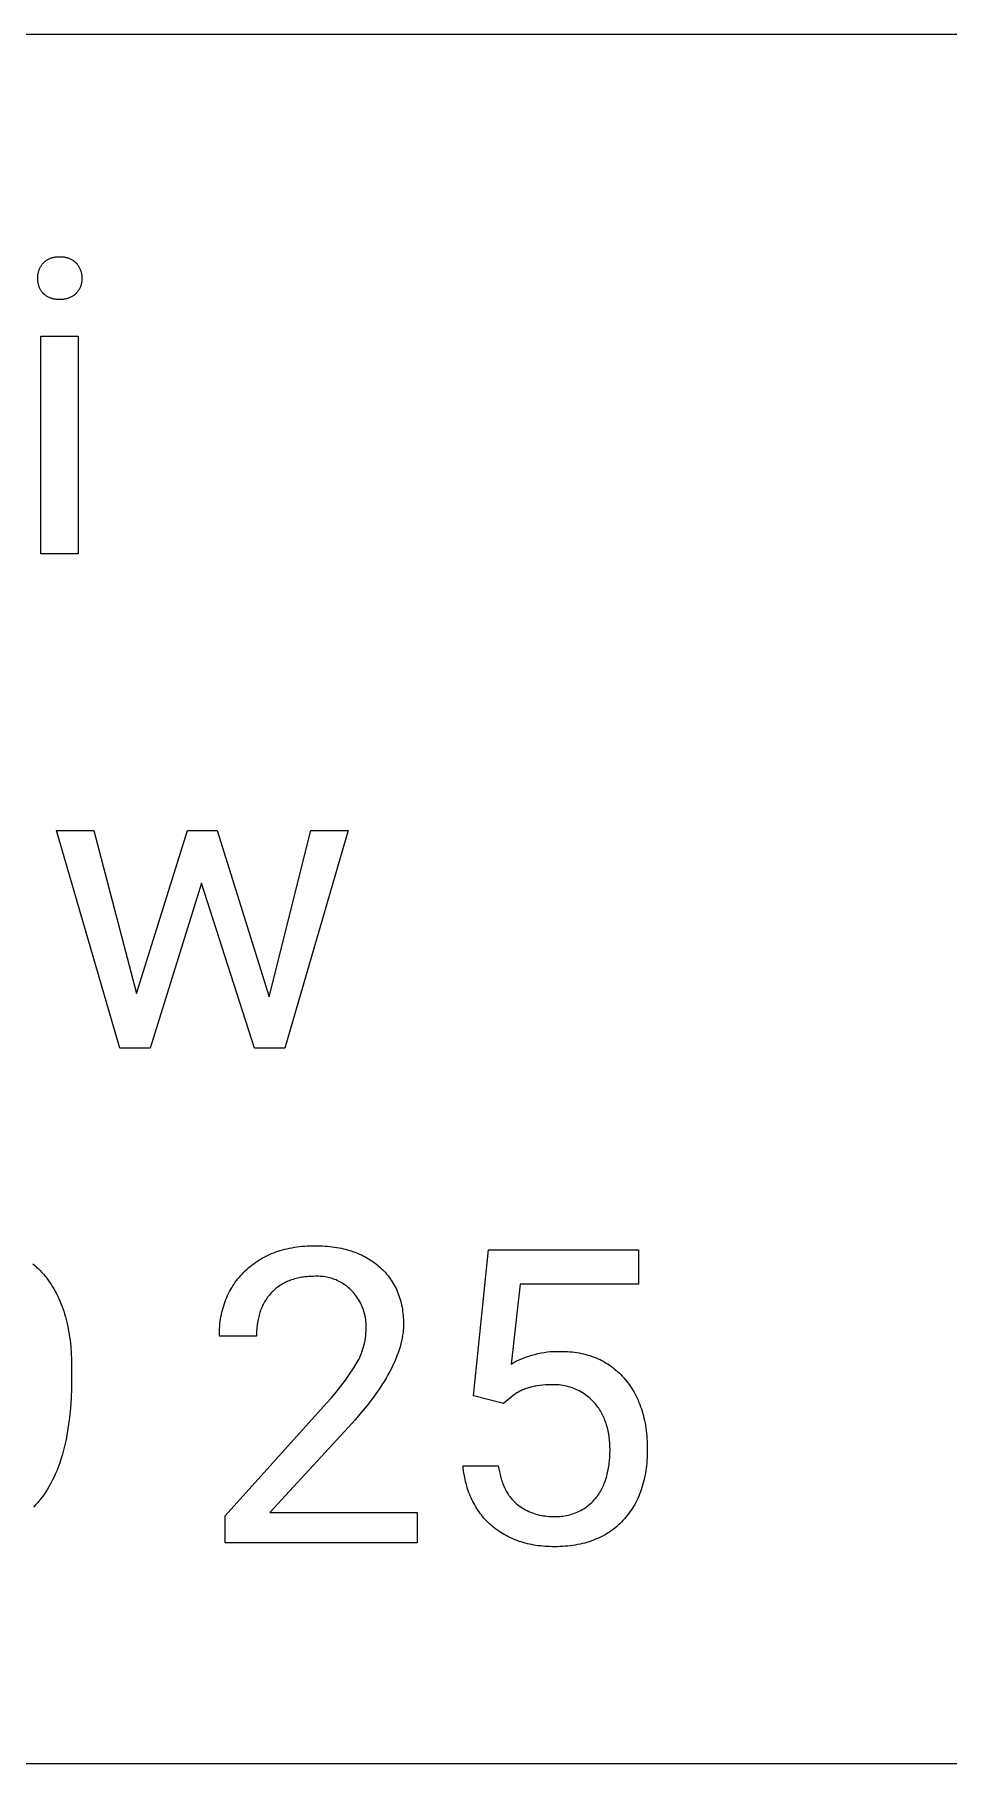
# Model space of a CAD drawing. Header units: millimetres. Extents: x -1480 to 5249, y -840 to 3860.
# Drawn here: x 4224.8 to 4423.4, y -464.2 to -88.2 of the extents above; entities that cross this region are included whole.
import ezdxf

# ---------------------------------------------------------------- set-up
doc = ezdxf.new("R2010")
doc.units = ezdxf.units.MM
doc.header["$MEASUREMENT"] = 0
doc.layers.add('Domyślny', color=7, linetype='Continuous', true_color=0x000000)

msp = doc.modelspace()

# ---------------------------------------------------------------- linework, layer by layer
at = {"layer": 'Domyślny', "color": 18, "lineweight": 15, "true_color": 0x000000}
for p, q in [((5242.52, -88.19), (2706.18, -88.19)), ((4225.79, -139.28), (4225.86, -139.12)), ((4225.86, -139.12), (4225.93, -138.98)), ((4225.93, -138.98), (4226, -138.83)), ((4226, -138.83), (4226.08, -138.68)), ((4226.08, -138.68), (4226.16, -138.54)), ((4226.16, -138.54), (4226.25, -138.4)), ((4226.25, -138.4), (4226.34, -138.27)), ((4226.34, -138.27), (4226.43, -138.14)), ((4226.43, -138.14), (4226.53, -138.01)), ((4226.53, -138.01), (4226.64, -137.88)), ((4226.64, -137.88), (4226.75, -137.77)), ((4226.75, -137.77), (4226.87, -137.66)), ((4226.87, -137.66), (4226.99, -137.56)), ((4226.99, -137.56), (4227.11, -137.46)), ((4227.11, -137.46), (4227.24, -137.37)), ((4227.24, -137.37), (4227.37, -137.28)), ((4227.37, -137.28), (4227.5, -137.19)), ((4227.5, -137.19), (4227.64, -137.11)), ((4227.64, -137.11), (4227.78, -137.04)), ((4227.78, -137.04), (4227.92, -136.96)), ((4227.92, -136.96), (4228.06, -136.9)), ((4228.06, -136.9), (4228.21, -136.84)), ((4228.21, -136.84), (4228.36, -136.78)), ((4228.36, -136.78), (4228.51, -136.73)), ((4228.51, -136.73), (4228.66, -136.68)), ((4228.66, -136.68), (4228.81, -136.64)), ((4228.81, -136.64), (4228.97, -136.61)), ((4228.97, -136.61), (4229.12, -136.58)), ((4229.12, -136.58), (4229.28, -136.55)), ((4229.28, -136.55), (4229.43, -136.53)), ((4229.43, -136.53), (4229.59, -136.52)), ((4229.59, -136.52), (4229.75, -136.51)), ((4229.75, -136.51), (4229.91, -136.51)), ((4229.91, -136.51), (4230.07, -136.51)), ((4230.07, -136.51), (4230.22, -136.52)), ((4230.22, -136.52), (4230.38, -136.51)), ((4230.38, -136.51), (4230.54, -136.51)), ((4230.54, -136.51), (4230.7, -136.51)), ((4230.7, -136.51), (4230.86, -136.52)), ((4230.86, -136.52), (4231.01, -136.53)), ((4231.01, -136.53), (4231.17, -136.55)), ((4231.17, -136.55), (4231.33, -136.58)), ((4231.33, -136.58), (4231.48, -136.61)), ((4231.48, -136.61), (4231.64, -136.64)), ((4231.64, -136.64), (4231.79, -136.69)), ((4231.79, -136.69), (4231.94, -136.73)), ((4231.94, -136.73), (4232.09, -136.78)), ((4232.09, -136.78), (4232.24, -136.84)), ((4232.24, -136.84), (4232.38, -136.9)), ((4232.38, -136.9), (4232.53, -136.97)), ((4232.53, -136.97), (4232.67, -137.04)), ((4232.67, -137.04), (4232.81, -137.11)), ((4232.81, -137.11), (4232.94, -137.19)), ((4232.94, -137.19), (4233.08, -137.28)), ((4233.08, -137.28), (4233.21, -137.37)), ((4233.21, -137.37), (4233.33, -137.46)), ((4233.33, -137.46), (4233.46, -137.56)), ((4233.46, -137.56), (4233.58, -137.66)), ((4233.58, -137.66), (4233.7, -137.77)), ((4233.7, -137.77), (4233.81, -137.88)), ((4233.81, -137.88), (4233.92, -138.01)), ((4233.92, -138.01), (4234.02, -138.13)), ((4234.02, -138.13), (4234.12, -138.27)), ((4234.12, -138.27), (4234.21, -138.4)), ((4234.21, -138.4), (4234.3, -138.54)), ((4234.3, -138.54), (4234.39, -138.68)), ((4234.39, -138.68), (4234.47, -138.82)), ((4234.47, -138.82), (4234.54, -138.97)), ((4234.54, -138.97), (4234.62, -139.12)), ((4234.62, -139.12), (4234.68, -139.27)), ((4225.45, -140.87), (4225.46, -140.71)), ((4225.45, -141.03), (4225.45, -140.87)), ((4225.45, -141.2), (4225.45, -141.03)), ((4225.45, -141.36), (4225.45, -141.2)), ((4225.45, -141.52), (4225.45, -141.36)), ((4225.46, -141.69), (4225.45, -141.52)), ((4225.46, -140.71), (4225.48, -140.54)), ((4225.48, -141.85), (4225.46, -141.69)), ((4225.48, -140.54), (4225.5, -140.38)), ((4225.5, -142.01), (4225.48, -141.85)), ((4225.5, -140.38), (4225.53, -140.22)), ((4225.52, -142.17), (4225.5, -142.01)), ((4225.55, -142.33), (4225.52, -142.17)), ((4225.53, -140.22), (4225.56, -140.06)), ((4225.59, -142.49), (4225.55, -142.33)), ((4225.56, -140.06), (4225.59, -139.9)), ((4225.59, -139.9), (4225.64, -139.74)), ((4225.63, -142.65), (4225.59, -142.49)), ((4225.68, -142.8), (4225.63, -142.65)), ((4225.64, -139.74), (4225.68, -139.58)), ((4225.68, -139.58), (4225.74, -139.43)), ((4225.73, -142.96), (4225.68, -142.8)), ((4225.74, -139.43), (4225.79, -139.28)), ((4234.68, -139.27), (4234.74, -139.42)), ((4234.77, -142.89), (4234.72, -143.04)), ((4234.74, -139.42), (4234.8, -139.58)), ((4234.82, -142.74), (4234.77, -142.89)), ((4234.8, -139.58), (4234.84, -139.73)), ((4234.87, -142.59), (4234.82, -142.74)), ((4234.84, -139.73), (4234.89, -139.89)), ((4234.91, -142.44), (4234.87, -142.59)), ((4234.89, -139.89), (4234.93, -140.05)), ((4234.94, -142.29), (4234.91, -142.44)), ((4234.93, -140.05), (4234.96, -140.21)), ((4234.97, -142.13), (4234.94, -142.29)), ((4234.96, -140.21), (4234.99, -140.38)), ((4235, -141.98), (4234.97, -142.13)), ((4234.99, -140.38), (4235.01, -140.54)), ((4235.02, -141.82), (4235, -141.98)), ((4235.01, -140.54), (4235.03, -140.7)), ((4235.03, -141.67), (4235.02, -141.82)), ((4235.03, -140.7), (4235.04, -140.87)), ((4235.04, -141.51), (4235.03, -141.67)), ((4235.04, -140.87), (4235.04, -141.03)), ((4235.04, -141.03), (4235.04, -141.2)), ((4235.04, -141.2), (4235.04, -141.35)), ((4235.04, -141.35), (4235.04, -141.51)), ((4225.79, -143.11), (4225.73, -142.96)), ((4225.85, -143.26), (4225.79, -143.11)), ((4225.92, -143.41), (4225.85, -143.26)), ((4225.99, -143.55), (4225.92, -143.41)), ((4226.07, -143.7), (4225.99, -143.55)), ((4226.15, -143.84), (4226.07, -143.7)), ((4226.24, -143.97), (4226.15, -143.84)), ((4226.34, -144.11), (4226.24, -143.97)), ((4226.43, -144.24), (4226.34, -144.11)), ((4226.53, -144.37), (4226.43, -144.24)), ((4226.64, -144.49), (4226.53, -144.37)), ((4226.75, -144.6), (4226.64, -144.49)), ((4226.87, -144.7), (4226.75, -144.6)), ((4226.99, -144.8), (4226.87, -144.7)), ((4227.12, -144.9), (4226.99, -144.8)), ((4227.25, -144.99), (4227.12, -144.9)), ((4227.38, -145.07), (4227.25, -144.99)), ((4227.51, -145.16), (4227.38, -145.07)), ((4227.65, -145.23), (4227.51, -145.16)), ((4227.79, -145.31), (4227.65, -145.23)), ((4227.93, -145.38), (4227.79, -145.31)), ((4228.07, -145.44), (4227.93, -145.38)), ((4228.22, -145.5), (4228.07, -145.44)), ((4228.37, -145.55), (4228.22, -145.5)), ((4228.52, -145.6), (4228.37, -145.55)), ((4228.67, -145.64), (4228.52, -145.6)), ((4228.82, -145.68), (4228.67, -145.64)), ((4228.97, -145.71), (4228.82, -145.68)), ((4229.13, -145.74), (4228.97, -145.71)), ((4229.28, -145.77), (4229.13, -145.74)), ((4229.44, -145.78), (4229.28, -145.77)), ((4229.6, -145.79), (4229.44, -145.78)), ((4229.75, -145.8), (4229.6, -145.79)), ((4229.91, -145.8), (4229.75, -145.8)), ((4230.07, -145.8), (4229.91, -145.8)), ((4230.22, -145.79), (4230.07, -145.8)), ((4230.39, -145.8), (4230.22, -145.79)), ((4230.55, -145.8), (4230.39, -145.8)), ((4230.71, -145.8), (4230.55, -145.8)), ((4230.88, -145.79), (4230.71, -145.8)), ((4231.04, -145.78), (4230.88, -145.79)), ((4231.2, -145.76), (4231.04, -145.78)), ((4231.37, -145.73), (4231.2, -145.76)), ((4231.53, -145.7), (4231.37, -145.73)), ((4231.69, -145.66), (4231.53, -145.7)), ((4231.84, -145.62), (4231.69, -145.66)), ((4232, -145.57), (4231.84, -145.62)), ((4232.15, -145.52), (4232, -145.57)), ((4232.31, -145.46), (4232.15, -145.52)), ((4232.46, -145.4), (4232.31, -145.46)), ((4232.61, -145.33), (4232.46, -145.4)), ((4232.75, -145.26), (4232.61, -145.33)), ((4232.9, -145.18), (4232.75, -145.26)), ((4233.04, -145.09), (4232.9, -145.18)), ((4233.17, -145), (4233.04, -145.09)), ((4233.31, -144.91), (4233.17, -145)), ((4233.44, -144.81), (4233.31, -144.91)), ((4233.57, -144.71), (4233.44, -144.81)), ((4233.69, -144.6), (4233.57, -144.71)), ((4233.81, -144.49), (4233.69, -144.6)), ((4233.91, -144.37), (4233.81, -144.49)), ((4234.01, -144.25), (4233.91, -144.37)), ((4234.11, -144.13), (4234.01, -144.25)), ((4234.2, -144), (4234.11, -144.13)), ((4234.29, -143.87), (4234.2, -144)), ((4234.37, -143.74), (4234.29, -143.87)), ((4234.45, -143.6), (4234.37, -143.74)), ((4234.52, -143.47), (4234.45, -143.6)), ((4234.59, -143.33), (4234.52, -143.47)), ((4234.66, -143.18), (4234.59, -143.33)), ((4234.72, -143.04), (4234.66, -143.18)), ((4226.12, -201.11), (4226.12, -153.77)), ((4226.12, -153.77), (4234.21, -153.77)), ((4234.21, -153.77), (4234.21, -201.11)), ((4234.21, -201.11), (4226.12, -201.11)), ((4243.32, -308.65), (4229.56, -261.31)), ((4229.56, -261.31), (4237.62, -261.31)), ((4237.62, -261.31), (4246.95, -296.75)), ((4246.95, -296.75), (4257.97, -261.31)), ((4257.97, -261.31), (4264.49, -261.31)), ((4264.49, -261.31), (4275.74, -297.49)), ((4275.74, -297.49), (4284.83, -261.31)), ((4292.94, -261.31), (4279.14, -308.65)), ((4284.83, -261.31), (4292.94, -261.31)), ((4261.08, -272.76), (4249.88, -308.65)), ((4272.58, -308.65), (4261.08, -272.76)), ((4249.88, -308.65), (4243.32, -308.65)), ((4279.14, -308.65), (4272.58, -308.65)), ((4275.84, -353.53), (4276.29, -353.33)), ((4276.29, -353.33), (4276.75, -353.14)), ((4276.75, -353.14), (4277.22, -352.97)), ((4277.22, -352.97), (4277.7, -352.81)), ((4277.7, -352.81), (4278.18, -352.65)), ((4278.18, -352.65), (4278.68, -352.51)), ((4278.68, -352.51), (4279.18, -352.38)), ((4279.18, -352.38), (4279.68, -352.26)), ((4279.68, -352.26), (4280.2, -352.15)), ((4280.2, -352.15), (4280.72, -352.05)), ((4280.72, -352.05), (4281.25, -351.96)), ((4281.25, -351.96), (4281.79, -351.88)), ((4281.79, -351.88), (4282.33, -351.81)), ((4282.33, -351.81), (4282.89, -351.75)), ((4282.89, -351.75), (4283.45, -351.7)), ((4283.45, -351.7), (4284.01, -351.67)), ((4284.01, -351.67), (4284.59, -351.64)), ((4284.59, -351.64), (4285.17, -351.63)), ((4285.17, -351.63), (4285.76, -351.62)), ((4285.76, -351.62), (4286.86, -351.64)), ((4286.86, -351.64), (4287.39, -351.66)), ((4287.39, -351.66), (4287.92, -351.69)), ((4287.92, -351.69), (4288.44, -351.73)), ((4288.44, -351.73), (4288.96, -351.78)), ((4288.96, -351.78), (4289.47, -351.84)), ((4289.47, -351.84), (4289.97, -351.91)), ((4289.97, -351.91), (4290.46, -351.99)), ((4290.46, -351.99), (4290.95, -352.07)), ((4290.95, -352.07), (4291.43, -352.17)), ((4291.43, -352.17), (4291.9, -352.27)), ((4291.9, -352.27), (4292.36, -352.39)), ((4292.36, -352.39), (4292.82, -352.51)), ((4292.82, -352.51), (4293.27, -352.64)), ((4293.27, -352.64), (4293.71, -352.78)), ((4293.71, -352.78), (4294.15, -352.93)), ((4294.15, -352.93), (4294.57, -353.09)), ((4294.57, -353.09), (4295, -353.26)), ((4295, -353.26), (4295.41, -353.43)), ((4295.41, -353.43), (4295.82, -353.62)), ((4320.2, -384.27), (4323.45, -352.5)), ((4323.45, -352.5), (4356.09, -352.5)), ((4356.09, -352.5), (4356.09, -359.98)), ((4224.41, -355.59), (4224.81, -355.93)), ((4224.81, -355.93), (4225.2, -356.28)), ((4225.2, -356.28), (4225.58, -356.64)), ((4225.58, -356.64), (4225.96, -357.02)), ((4225.96, -357.02), (4226.33, -357.42)), ((4270.27, -357.39), (4270.62, -357.04)), ((4270.62, -357.04), (4270.97, -356.71)), ((4270.97, -356.71), (4271.34, -356.38)), ((4271.34, -356.38), (4271.71, -356.07)), ((4271.71, -356.07), (4272.09, -355.77)), ((4272.09, -355.77), (4272.47, -355.48)), ((4272.47, -355.48), (4272.87, -355.19)), ((4272.87, -355.19), (4273.27, -354.92)), ((4273.27, -354.92), (4273.68, -354.66)), ((4273.68, -354.66), (4274.1, -354.41)), ((4274.1, -354.41), (4274.52, -354.18)), ((4274.52, -354.18), (4274.95, -353.95)), ((4274.95, -353.95), (4275.39, -353.73)), ((4275.39, -353.73), (4275.84, -353.53)), ((4295.82, -353.62), (4296.21, -353.81)), ((4296.21, -353.81), (4296.61, -354.02)), ((4296.61, -354.02), (4296.99, -354.23)), ((4296.99, -354.23), (4297.37, -354.45)), ((4297.37, -354.45), (4297.74, -354.68)), ((4297.74, -354.68), (4298.1, -354.92)), ((4298.1, -354.92), (4298.46, -355.17)), ((4298.46, -355.17), (4298.81, -355.43)), ((4298.81, -355.43), (4299.15, -355.7)), ((4299.15, -355.7), (4299.48, -355.97)), ((4299.48, -355.97), (4299.81, -356.26)), ((4299.81, -356.26), (4300.13, -356.55)), ((4300.13, -356.55), (4300.44, -356.85)), ((4300.44, -356.85), (4300.74, -357.16)), ((4300.74, -357.16), (4301.02, -357.47)), ((4226.33, -357.42), (4226.69, -357.82)), ((4226.69, -357.82), (4227.04, -358.24)), ((4227.04, -358.24), (4227.39, -358.68)), ((4227.39, -358.68), (4227.72, -359.13)), ((4227.72, -359.13), (4228.04, -359.58)), ((4228.04, -359.58), (4228.36, -360.05)), ((4228.36, -360.05), (4228.66, -360.53)), ((4228.66, -360.53), (4228.95, -361.02)), ((4267.38, -361.18), (4267.62, -360.77)), ((4267.62, -360.77), (4267.87, -360.37)), ((4267.87, -360.37), (4268.13, -359.97)), ((4268.13, -359.97), (4268.4, -359.58)), ((4268.4, -359.58), (4268.69, -359.2)), ((4268.69, -359.2), (4268.98, -358.82)), ((4268.98, -358.82), (4269.28, -358.46)), ((4269.28, -358.46), (4269.6, -358.09)), ((4269.6, -358.09), (4269.93, -357.74)), ((4269.93, -357.74), (4270.27, -357.39)), ((4277.27, -360.88), (4277.04, -361.07)), ((4277.5, -360.7), (4277.27, -360.88)), ((4277.74, -360.53), (4277.5, -360.7)), ((4277.98, -360.36), (4277.74, -360.53)), ((4278.23, -360.19), (4277.98, -360.36)), ((4278.48, -360.04), (4278.23, -360.19)), ((4278.74, -359.89), (4278.48, -360.04)), ((4279, -359.74), (4278.74, -359.89)), ((4279.27, -359.61), (4279, -359.74)), ((4279.55, -359.48), (4279.27, -359.61)), ((4279.82, -359.36), (4279.55, -359.48)), ((4280.11, -359.24), (4279.82, -359.36)), ((4280.4, -359.13), (4280.11, -359.24)), ((4280.69, -359.03), (4280.4, -359.13)), ((4280.99, -358.93), (4280.69, -359.03)), ((4281.3, -358.84), (4280.99, -358.93)), ((4281.61, -358.76), (4281.3, -358.84)), ((4281.93, -358.68), (4281.61, -358.76)), ((4282.25, -358.61), (4281.93, -358.68)), ((4282.58, -358.55), (4282.25, -358.61)), ((4282.91, -358.49), (4282.58, -358.55)), ((4283.25, -358.44), (4282.91, -358.49)), ((4283.59, -358.4), (4283.25, -358.44)), ((4283.94, -358.36), (4283.59, -358.4)), ((4284.29, -358.33), (4283.94, -358.36)), ((4284.65, -358.3), (4284.29, -358.33)), ((4285.02, -358.29), (4284.65, -358.3)), ((4285.39, -358.28), (4285.02, -358.29)), ((4285.76, -358.27), (4285.39, -358.28)), ((4286.12, -358.26), (4285.76, -358.27)), ((4286.48, -358.27), (4286.12, -358.26)), ((4286.83, -358.28), (4286.48, -358.27)), ((4287.19, -358.3), (4286.83, -358.28)), ((4287.54, -358.34), (4287.19, -358.3)), ((4287.9, -358.39), (4287.54, -358.34)), ((4288.25, -358.45), (4287.9, -358.39)), ((4288.6, -358.53), (4288.25, -358.45)), ((4288.95, -358.61), (4288.6, -358.53)), ((4289.29, -358.71), (4288.95, -358.61)), ((4289.63, -358.82), (4289.29, -358.71)), ((4289.96, -358.94), (4289.63, -358.82)), ((4290.3, -359.07), (4289.96, -358.94)), ((4290.62, -359.22), (4290.3, -359.07)), ((4290.95, -359.37), (4290.62, -359.22)), ((4291.26, -359.54), (4290.95, -359.37)), ((4291.57, -359.71), (4291.26, -359.54)), ((4291.88, -359.9), (4291.57, -359.71)), ((4292.17, -360.1), (4291.88, -359.9)), ((4292.47, -360.3), (4292.17, -360.1)), ((4292.75, -360.52), (4292.47, -360.3)), ((4293.03, -360.75), (4292.75, -360.52)), ((4293.29, -360.98), (4293.03, -360.75)), ((4293.55, -361.23), (4293.29, -360.98)), ((4301.02, -357.47), (4301.3, -357.79)), ((4301.3, -357.79), (4301.57, -358.12)), ((4301.57, -358.12), (4301.82, -358.45)), ((4301.82, -358.45), (4302.07, -358.79)), ((4302.07, -358.79), (4302.31, -359.13)), ((4302.31, -359.13), (4302.53, -359.48)), ((4302.53, -359.48), (4302.75, -359.84)), ((4302.75, -359.84), (4302.96, -360.2)), ((4302.96, -360.2), (4303.15, -360.56)), ((4303.15, -360.56), (4303.34, -360.94)), ((4303.34, -360.94), (4303.52, -361.32)), ((4330.3, -359.98), (4328.38, -377.35)), ((4356.09, -359.98), (4330.3, -359.98)), ((4228.95, -361.02), (4229.23, -361.52)), ((4229.23, -361.52), (4229.5, -362.02)), ((4229.5, -362.02), (4229.76, -362.54)), ((4229.76, -362.54), (4230.01, -363.07)), ((4230.01, -363.07), (4230.25, -363.61)), ((4230.25, -363.61), (4230.48, -364.16)), ((4230.48, -364.16), (4230.7, -364.71)), ((4230.7, -364.71), (4230.9, -365.28)), ((4265.73, -365.15), (4265.87, -364.68)), ((4265.87, -364.68), (4266.02, -364.22)), ((4266.02, -364.22), (4266.18, -363.76)), ((4266.18, -363.76), (4266.35, -363.32)), ((4266.35, -363.32), (4266.53, -362.87)), ((4266.53, -362.87), (4266.73, -362.44)), ((4266.73, -362.44), (4266.94, -362.01)), ((4266.94, -362.01), (4267.15, -361.59)), ((4267.15, -361.59), (4267.38, -361.18)), ((4274.34, -364.65), (4274.21, -364.94)), ((4274.48, -364.38), (4274.34, -364.65)), ((4274.62, -364.11), (4274.48, -364.38)), ((4274.77, -363.84), (4274.62, -364.11)), ((4274.92, -363.58), (4274.77, -363.84)), ((4275.08, -363.32), (4274.92, -363.58)), ((4275.25, -363.07), (4275.08, -363.32)), ((4275.43, -362.83), (4275.25, -363.07)), ((4275.61, -362.59), (4275.43, -362.83)), ((4275.8, -362.35), (4275.61, -362.59)), ((4275.99, -362.12), (4275.8, -362.35)), ((4276.19, -361.9), (4275.99, -362.12)), ((4276.4, -361.68), (4276.19, -361.9)), ((4276.61, -361.47), (4276.4, -361.68)), ((4276.82, -361.27), (4276.61, -361.47)), ((4277.04, -361.07), (4276.82, -361.27)), ((4293.81, -361.48), (4293.55, -361.23)), ((4294.07, -361.77), (4293.81, -361.48)), ((4294.32, -362.07), (4294.07, -361.77)), ((4294.56, -362.37), (4294.32, -362.07)), ((4294.78, -362.69), (4294.56, -362.37)), ((4295, -363.01), (4294.78, -362.69)), ((4295.21, -363.34), (4295, -363.01)), ((4295.4, -363.68), (4295.21, -363.34)), ((4295.59, -364.02), (4295.4, -363.68)), ((4295.76, -364.37), (4295.59, -364.02)), ((4295.92, -364.72), (4295.76, -364.37)), ((4296.07, -365.08), (4295.92, -364.72)), ((4303.52, -361.32), (4303.68, -361.7)), ((4303.68, -361.7), (4303.84, -362.09)), ((4303.84, -362.09), (4303.98, -362.49)), ((4303.98, -362.49), (4304.12, -362.9)), ((4304.12, -362.9), (4304.24, -363.31)), ((4304.24, -363.31), (4304.36, -363.72)), ((4304.36, -363.72), (4304.46, -364.14)), ((4304.46, -364.14), (4304.56, -364.57)), ((4304.56, -364.57), (4304.64, -365)), ((4230.9, -365.28), (4231.1, -365.86)), ((4231.1, -365.86), (4231.28, -366.45)), ((4231.28, -366.45), (4231.46, -367.05)), ((4231.46, -367.05), (4231.62, -367.65)), ((4231.62, -367.65), (4231.77, -368.27)), ((4231.77, -368.27), (4231.92, -368.9)), ((4265.06, -368.6), (4265.13, -368.09)), ((4265.13, -368.09), (4265.2, -367.58)), ((4265.2, -367.58), (4265.28, -367.08)), ((4265.28, -367.08), (4265.38, -366.59)), ((4265.38, -366.59), (4265.48, -366.1)), ((4265.48, -366.1), (4265.6, -365.62)), ((4265.6, -365.62), (4265.73, -365.15)), ((4273.23, -368.38), (4273.18, -368.72)), ((4273.28, -368.04), (4273.23, -368.38)), ((4273.35, -367.7), (4273.28, -368.04)), ((4273.42, -367.38), (4273.35, -367.7)), ((4273.49, -367.05), (4273.42, -367.38)), ((4273.58, -366.73), (4273.49, -367.05)), ((4273.67, -366.42), (4273.58, -366.73)), ((4273.76, -366.11), (4273.67, -366.42)), ((4273.87, -365.81), (4273.76, -366.11)), ((4273.97, -365.51), (4273.87, -365.81)), ((4274.09, -365.22), (4273.97, -365.51)), ((4274.21, -364.94), (4274.09, -365.22)), ((4296.2, -365.45), (4296.07, -365.08)), ((4296.32, -365.82), (4296.2, -365.45)), ((4296.43, -366.19), (4296.32, -365.82)), ((4296.53, -366.57), (4296.43, -366.19)), ((4296.61, -366.95), (4296.53, -366.57)), ((4296.68, -367.33), (4296.61, -366.95)), ((4296.74, -367.72), (4296.68, -367.33)), ((4296.79, -368.1), (4296.74, -367.72)), ((4296.82, -368.49), (4296.79, -368.1)), ((4296.84, -368.88), (4296.82, -368.49)), ((4304.64, -365), (4304.72, -365.44)), ((4304.72, -365.44), (4304.78, -365.89)), ((4304.78, -365.89), (4304.84, -366.34)), ((4304.84, -366.34), (4304.88, -366.8)), ((4304.88, -366.8), (4304.92, -367.26)), ((4304.92, -367.26), (4304.94, -367.73)), ((4304.94, -367.73), (4304.96, -368.21)), ((4304.96, -368.21), (4304.96, -368.69)), ((4231.92, -368.9), (4232.05, -369.54)), ((4232.05, -369.54), (4232.17, -370.19)), ((4232.17, -370.19), (4232.28, -370.84)), ((4232.28, -370.84), (4232.38, -371.51)), ((4232.38, -371.51), (4232.47, -372.19)), ((4232.47, -372.19), (4232.62, -373.57)), ((4264.93, -370.72), (4264.95, -370.18)), ((4264.93, -371.27), (4264.93, -370.72)), ((4273.01, -371.27), (4264.93, -371.27)), ((4264.95, -370.18), (4264.98, -369.65)), ((4264.98, -369.65), (4265.01, -369.12)), ((4265.01, -369.12), (4265.06, -368.6)), ((4273.02, -370.89), (4273.01, -371.27)), ((4273.03, -370.52), (4273.02, -370.89)), ((4273.04, -370.15), (4273.03, -370.52)), ((4273.07, -369.78), (4273.04, -370.15)), ((4273.1, -369.42), (4273.07, -369.78)), ((4273.13, -369.07), (4273.1, -369.42)), ((4273.18, -368.72), (4273.13, -369.07)), ((4296.53, -372.63), (4296.62, -372.14)), ((4296.62, -372.14), (4296.69, -371.64)), ((4296.69, -371.64), (4296.75, -371.15)), ((4296.75, -371.15), (4296.8, -370.65)), ((4296.8, -370.65), (4296.82, -370.16)), ((4296.82, -370.16), (4296.83, -369.66)), ((4296.83, -369.66), (4296.84, -369.27)), ((4296.84, -369.27), (4296.84, -368.88)), ((4304.67, -371.71), (4304.54, -372.34)), ((4304.78, -371.1), (4304.67, -371.71)), ((4304.82, -370.79), (4304.78, -371.1)), ((4304.86, -370.48), (4304.82, -370.79)), ((4304.89, -370.18), (4304.86, -370.48)), ((4304.92, -369.88), (4304.89, -370.18)), ((4304.94, -369.58), (4304.92, -369.88)), ((4304.95, -369.28), (4304.94, -369.58)), ((4304.96, -368.99), (4304.95, -369.28)), ((4304.96, -368.69), (4304.96, -368.99)), ((4232.62, -373.57), (4232.72, -375)), ((4232.72, -375), (4232.79, -376.46)), ((4295.23, -376.38), (4295.44, -375.94)), ((4295.44, -375.94), (4295.64, -375.48)), ((4295.64, -375.48), (4295.83, -375.02)), ((4295.83, -375.02), (4296, -374.55)), ((4296, -374.55), (4296.16, -374.08)), ((4296.16, -374.08), (4296.3, -373.6)), ((4296.3, -373.6), (4296.42, -373.11)), ((4296.42, -373.11), (4296.53, -372.63)), ((4303.55, -375.57), (4303.28, -376.24)), ((4303.79, -374.91), (4303.55, -375.57)), ((4304.02, -374.26), (4303.79, -374.91)), ((4304.22, -373.61), (4304.02, -374.26)), ((4304.39, -372.97), (4304.22, -373.61)), ((4304.54, -372.34), (4304.39, -372.97)), ((4330.87, -376.12), (4331.52, -375.87)), ((4331.52, -375.87), (4332.18, -375.64)), ((4332.18, -375.64), (4332.84, -375.43)), ((4332.84, -375.43), (4333.51, -375.25)), ((4333.51, -375.25), (4334.19, -375.08)), ((4334.19, -375.08), (4334.87, -374.94)), ((4334.87, -374.94), (4335.55, -374.83)), ((4335.55, -374.83), (4336.24, -374.73)), ((4336.24, -374.73), (4336.93, -374.66)), ((4336.93, -374.66), (4337.63, -374.61)), ((4337.63, -374.61), (4338.32, -374.59)), ((4338.32, -374.59), (4339.02, -374.59)), ((4339.02, -374.59), (4339.56, -374.6)), ((4339.56, -374.6), (4340.1, -374.61)), ((4340.1, -374.61), (4340.62, -374.64)), ((4340.62, -374.64), (4341.14, -374.68)), ((4341.14, -374.68), (4341.66, -374.73)), ((4341.66, -374.73), (4342.17, -374.79)), ((4342.17, -374.79), (4342.66, -374.86)), ((4342.66, -374.86), (4343.16, -374.95)), ((4343.16, -374.95), (4343.64, -375.04)), ((4343.64, -375.04), (4344.12, -375.15)), ((4344.12, -375.15), (4344.59, -375.27)), ((4344.59, -375.27), (4345.05, -375.39)), ((4345.05, -375.39), (4345.51, -375.53)), ((4345.51, -375.53), (4345.96, -375.69)), ((4345.96, -375.69), (4346.4, -375.85)), ((4346.4, -375.85), (4346.84, -376.02)), ((4346.84, -376.02), (4347.27, -376.21)), ((4232.79, -376.46), (4232.81, -377.97)), ((4232.81, -377.97), (4232.81, -380.32)), ((4292.33, -380.88), (4293.26, -379.56)), ((4293.26, -379.56), (4294.15, -378.21)), ((4294.15, -378.21), (4294.99, -376.83)), ((4294.99, -376.83), (4295.23, -376.38)), ((4301.58, -379.69), (4301.17, -380.4)), ((4301.97, -378.99), (4301.58, -379.69)), ((4302.33, -378.29), (4301.97, -378.99)), ((4302.67, -377.6), (4302.33, -378.29)), ((4302.99, -376.92), (4302.67, -377.6)), ((4303.28, -376.24), (4302.99, -376.92)), ((4328.38, -377.35), (4328.98, -377.01)), ((4328.98, -377.01), (4329.6, -376.69)), ((4329.6, -376.69), (4330.23, -376.4)), ((4330.23, -376.4), (4330.87, -376.12)), ((4347.27, -376.21), (4347.69, -376.4)), ((4347.69, -376.4), (4348.1, -376.61)), ((4348.1, -376.61), (4348.51, -376.83)), ((4348.51, -376.83), (4348.91, -377.06)), ((4348.91, -377.06), (4349.3, -377.3)), ((4349.3, -377.3), (4349.69, -377.55)), ((4349.69, -377.55), (4350.06, -377.81)), ((4350.06, -377.81), (4350.44, -378.09)), ((4350.44, -378.09), (4350.8, -378.37)), ((4350.8, -378.37), (4351.16, -378.67)), ((4351.16, -378.67), (4351.51, -378.98)), ((4351.51, -378.98), (4351.85, -379.3)), ((4351.85, -379.3), (4352.19, -379.63)), ((4352.19, -379.63), (4352.52, -379.97)), ((4232.78, -382.61), (4232.69, -384.81)), ((4232.81, -380.32), (4232.78, -382.61)), ((4289.29, -384.68), (4290.34, -383.45)), ((4290.34, -383.45), (4291.35, -382.18)), ((4291.35, -382.18), (4292.33, -380.88)), ((4299.3, -383.32), (4298.22, -384.82)), ((4299.8, -382.58), (4299.3, -383.32)), ((4300.28, -381.85), (4299.8, -382.58)), ((4300.74, -381.12), (4300.28, -381.85)), ((4301.17, -380.4), (4300.74, -381.12)), ((4329.82, -383.51), (4329.62, -383.64)), ((4330.04, -383.39), (4329.82, -383.51)), ((4330.26, -383.28), (4330.04, -383.39)), ((4330.48, -383.17), (4330.26, -383.28)), ((4330.71, -383.06), (4330.48, -383.17)), ((4330.94, -382.96), (4330.71, -383.06)), ((4331.17, -382.86), (4330.94, -382.96)), ((4331.41, -382.77), (4331.17, -382.86)), ((4331.66, -382.68), (4331.41, -382.77)), ((4331.91, -382.6), (4331.66, -382.68)), ((4332.16, -382.52), (4331.91, -382.6)), ((4332.42, -382.45), (4332.16, -382.52)), ((4332.68, -382.38), (4332.42, -382.45)), ((4332.95, -382.31), (4332.68, -382.38)), ((4333.22, -382.25), (4332.95, -382.31)), ((4333.49, -382.19), (4333.22, -382.25)), ((4333.77, -382.14), (4333.49, -382.19)), ((4334.06, -382.1), (4333.77, -382.14)), ((4334.64, -382.02), (4334.06, -382.1)), ((4335.24, -381.95), (4334.64, -382.02)), ((4335.85, -381.91), (4335.24, -381.95)), ((4336.49, -381.88), (4335.85, -381.91)), ((4337.14, -381.87), (4336.49, -381.88)), ((4337.55, -381.86), (4337.14, -381.87)), ((4337.96, -381.86), (4337.55, -381.86)), ((4338.38, -381.88), (4337.96, -381.86)), ((4338.79, -381.91), (4338.38, -381.88)), ((4339.2, -381.96), (4338.79, -381.91)), ((4339.61, -382.02), (4339.2, -381.96)), ((4340.02, -382.1), (4339.61, -382.02)), ((4340.43, -382.19), (4340.02, -382.1)), ((4340.83, -382.29), (4340.43, -382.19)), ((4341.22, -382.41), (4340.83, -382.29)), ((4341.62, -382.54), (4341.22, -382.41)), ((4342.01, -382.68), (4341.62, -382.54)), ((4342.39, -382.84), (4342.01, -382.68)), ((4342.77, -383.01), (4342.39, -382.84)), ((4343.14, -383.2), (4342.77, -383.01)), ((4343.5, -383.39), (4343.14, -383.2)), ((4343.86, -383.6), (4343.5, -383.39)), ((4352.52, -379.97), (4352.84, -380.33)), ((4352.84, -380.33), (4353.16, -380.69)), ((4353.16, -380.69), (4353.46, -381.06)), ((4353.46, -381.06), (4353.76, -381.45)), ((4353.76, -381.45), (4354.04, -381.83)), ((4354.04, -381.83), (4354.32, -382.23)), ((4354.32, -382.23), (4354.58, -382.64)), ((4354.58, -382.64), (4354.84, -383.05)), ((4354.84, -383.05), (4355.08, -383.47)), ((4355.08, -383.47), (4355.32, -383.9)), ((4232.55, -386.94), (4232.35, -388.99)), ((4232.69, -384.81), (4232.55, -386.94)), ((4266.16, -410.39), (4288.2, -385.88)), ((4288.2, -385.88), (4289.29, -384.68)), ((4297.05, -386.35), (4295.79, -387.9)), ((4298.22, -384.82), (4297.05, -386.35)), ((4326.67, -385.93), (4320.2, -384.27)), ((4328.82, -384.18), (4326.67, -385.93)), ((4329.01, -384.04), (4328.82, -384.18)), ((4329.21, -383.9), (4329.01, -384.04)), ((4329.41, -383.77), (4329.21, -383.9)), ((4329.62, -383.64), (4329.41, -383.77)), ((4344.21, -383.83), (4343.86, -383.6)), ((4344.55, -384.06), (4344.21, -383.83)), ((4344.88, -384.31), (4344.55, -384.06)), ((4345.21, -384.56), (4344.88, -384.31)), ((4345.52, -384.83), (4345.21, -384.56)), ((4345.83, -385.11), (4345.52, -384.83)), ((4346.13, -385.4), (4345.83, -385.11)), ((4346.41, -385.7), (4346.13, -385.4)), ((4346.62, -385.95), (4346.41, -385.7)), ((4346.83, -386.2), (4346.62, -385.95)), ((4347.03, -386.46), (4346.83, -386.2)), ((4347.22, -386.72), (4347.03, -386.46)), ((4347.41, -386.98), (4347.22, -386.72)), ((4347.59, -387.25), (4347.41, -386.98)), ((4347.76, -387.53), (4347.59, -387.25)), ((4355.32, -383.9), (4355.54, -384.33)), ((4355.54, -384.33), (4355.76, -384.78)), ((4355.76, -384.78), (4355.96, -385.23)), ((4355.96, -385.23), (4356.16, -385.69)), ((4356.16, -385.69), (4356.34, -386.16)), ((4356.34, -386.16), (4356.52, -386.63)), ((4356.52, -386.63), (4356.68, -387.11)), ((4356.68, -387.11), (4356.84, -387.61)), ((4232.09, -390.96), (4231.94, -391.91)), ((4232.35, -388.99), (4232.09, -390.96)), ((4294.43, -389.49), (4292.98, -391.1)), ((4295.79, -387.9), (4294.43, -389.49)), ((4347.92, -387.81), (4347.76, -387.53)), ((4348.08, -388.09), (4347.92, -387.81)), ((4348.23, -388.38), (4348.08, -388.09)), ((4348.38, -388.68), (4348.23, -388.38)), ((4348.52, -388.98), (4348.38, -388.68)), ((4348.65, -389.28), (4348.52, -388.98)), ((4348.77, -389.59), (4348.65, -389.28)), ((4348.89, -389.9), (4348.77, -389.59)), ((4349, -390.22), (4348.89, -389.9)), ((4349.11, -390.55), (4349, -390.22)), ((4349.2, -390.88), (4349.11, -390.55)), ((4349.29, -391.21), (4349.2, -390.88)), ((4356.84, -387.61), (4356.99, -388.11)), ((4356.99, -388.11), (4357.12, -388.61)), ((4357.12, -388.61), (4357.25, -389.13)), ((4357.25, -389.13), (4357.36, -389.65)), ((4357.36, -389.65), (4357.47, -390.18)), ((4357.47, -390.18), (4357.56, -390.72)), ((4357.56, -390.72), (4357.65, -391.27)), ((4231.4, -394.66), (4231.2, -395.54)), ((4231.6, -393.77), (4231.4, -394.66)), ((4231.78, -392.85), (4231.6, -393.77)), ((4231.94, -391.91), (4231.78, -392.85)), ((4292.98, -391.1), (4275.9, -409.61)), ((4349.38, -391.55), (4349.29, -391.21)), ((4349.46, -391.89), (4349.38, -391.55)), ((4349.53, -392.24), (4349.46, -391.89)), ((4349.59, -392.59), (4349.53, -392.24)), ((4349.65, -392.95), (4349.59, -392.59)), ((4349.7, -393.31), (4349.65, -392.95)), ((4349.74, -393.68), (4349.7, -393.31)), ((4349.78, -394.05), (4349.74, -393.68)), ((4349.81, -394.43), (4349.78, -394.05)), ((4349.83, -394.81), (4349.81, -394.43)), ((4349.85, -395.2), (4349.83, -394.81)), ((4357.65, -391.27), (4357.73, -391.82)), ((4357.73, -391.82), (4357.79, -392.38)), ((4357.79, -392.38), (4357.85, -392.95)), ((4357.85, -392.95), (4357.89, -393.53)), ((4357.89, -393.53), (4357.93, -394.12)), ((4357.93, -394.12), (4357.95, -394.71)), ((4357.95, -394.71), (4357.97, -395.92)), ((4230.49, -398.06), (4230.22, -398.86)), ((4230.74, -397.24), (4230.49, -398.06)), ((4230.97, -396.4), (4230.74, -397.24)), ((4231.2, -395.54), (4230.97, -396.4)), ((4349.71, -398.82), (4349.75, -398.43)), ((4349.75, -398.43), (4349.81, -397.64)), ((4349.81, -397.64), (4349.85, -396.82)), ((4349.86, -395.99), (4349.85, -395.2)), ((4349.85, -396.82), (4349.86, -395.99)), ((4357.89, -398.31), (4357.84, -398.89)), ((4357.93, -397.72), (4357.89, -398.31)), ((4357.95, -397.13), (4357.93, -397.72)), ((4357.97, -395.92), (4357.95, -397.13)), ((4229.01, -401.86), (4228.68, -402.56)), ((4229.34, -401.14), (4229.01, -401.86)), ((4229.65, -400.4), (4229.34, -401.14)), ((4229.94, -399.64), (4229.65, -400.4)), ((4230.22, -398.86), (4229.94, -399.64)), ((4317.96, -399.97), (4317.91, -399.46)), ((4317.91, -399.46), (4325.57, -399.46)), ((4318.03, -400.48), (4317.96, -399.97)), ((4318.1, -400.98), (4318.03, -400.48)), ((4318.18, -401.47), (4318.1, -400.98)), ((4318.27, -401.96), (4318.18, -401.47)), ((4318.36, -402.43), (4318.27, -401.96)), ((4325.57, -399.46), (4325.68, -400.13)), ((4325.68, -400.13), (4325.8, -400.78)), ((4325.8, -400.78), (4325.95, -401.41)), ((4325.95, -401.41), (4326.02, -401.72)), ((4326.02, -401.72), (4326.11, -402.02)), ((4326.11, -402.02), (4326.19, -402.31)), ((4326.19, -402.31), (4326.28, -402.61)), ((4348.97, -402.37), (4349.07, -402.04)), ((4349.07, -402.04), (4349.17, -401.7)), ((4349.17, -401.7), (4349.26, -401.36)), ((4349.26, -401.36), (4349.34, -401.02)), ((4349.34, -401.02), (4349.42, -400.66)), ((4349.42, -400.66), (4349.49, -400.31)), ((4349.49, -400.31), (4349.55, -399.94)), ((4349.55, -399.94), (4349.61, -399.57)), ((4349.61, -399.57), (4349.66, -399.2)), ((4349.66, -399.2), (4349.71, -398.82)), ((4357.35, -402.18), (4357.23, -402.7)), ((4357.45, -401.65), (4357.35, -402.18)), ((4357.55, -401.12), (4357.45, -401.65)), ((4357.64, -400.57), (4357.55, -401.12)), ((4357.72, -400.02), (4357.64, -400.57)), ((4357.79, -399.46), (4357.72, -400.02)), ((4357.84, -398.89), (4357.79, -399.46)), ((4226.77, -405.77), (4226.35, -406.35)), ((4227.18, -405.16), (4226.77, -405.77)), ((4227.58, -404.54), (4227.18, -405.16)), ((4227.96, -403.9), (4227.58, -404.54)), ((4228.32, -403.24), (4227.96, -403.9)), ((4228.68, -402.56), (4228.32, -403.24)), ((4318.47, -402.9), (4318.36, -402.43)), ((4318.58, -403.37), (4318.47, -402.9)), ((4318.71, -403.82), (4318.58, -403.37)), ((4318.84, -404.27), (4318.71, -403.82)), ((4318.98, -404.72), (4318.84, -404.27)), ((4319.13, -405.15), (4318.98, -404.72)), ((4319.29, -405.58), (4319.13, -405.15)), ((4319.46, -406), (4319.29, -405.58)), ((4319.64, -406.42), (4319.46, -406)), ((4326.28, -402.61), (4326.38, -402.89)), ((4326.38, -402.89), (4326.48, -403.17)), ((4326.48, -403.17), (4326.58, -403.45)), ((4326.58, -403.45), (4326.69, -403.72)), ((4326.69, -403.72), (4326.81, -403.98)), ((4326.81, -403.98), (4326.93, -404.24)), ((4326.93, -404.24), (4327.05, -404.5)), ((4327.05, -404.5), (4327.18, -404.75)), ((4327.18, -404.75), (4327.31, -404.99)), ((4327.31, -404.99), (4327.45, -405.23)), ((4327.45, -405.23), (4327.59, -405.46)), ((4327.59, -405.46), (4327.74, -405.69)), ((4327.74, -405.69), (4327.89, -405.92)), ((4327.89, -405.92), (4328.05, -406.13)), ((4347.07, -406.14), (4347.25, -405.88)), ((4347.25, -405.88), (4347.43, -405.62)), ((4347.43, -405.62), (4347.6, -405.35)), ((4347.6, -405.35), (4347.76, -405.08)), ((4347.76, -405.08), (4347.92, -404.8)), ((4347.92, -404.8), (4348.08, -404.52)), ((4348.08, -404.52), (4348.22, -404.23)), ((4348.22, -404.23), (4348.36, -403.93)), ((4348.36, -403.93), (4348.5, -403.63)), ((4348.5, -403.63), (4348.62, -403.32)), ((4348.62, -403.32), (4348.74, -403.01)), ((4348.74, -403.01), (4348.86, -402.69)), ((4348.86, -402.69), (4348.97, -402.37)), ((4356.29, -405.66), (4356.1, -406.12)), ((4356.47, -405.18), (4356.29, -405.66)), ((4356.65, -404.7), (4356.47, -405.18)), ((4356.81, -404.21), (4356.65, -404.7)), ((4356.96, -403.72), (4356.81, -404.21)), ((4357.1, -403.21), (4356.96, -403.72)), ((4357.23, -402.7), (4357.1, -403.21)), ((4224.99, -407.98), (4224.51, -408.49)), ((4225.46, -407.45), (4224.99, -407.98)), ((4225.91, -406.91), (4225.46, -407.45)), ((4226.35, -406.35), (4225.91, -406.91)), ((4275.9, -409.61), (4307.9, -409.61)), ((4307.9, -409.61), (4307.9, -416.22)), ((4319.82, -406.83), (4319.64, -406.42)), ((4320.02, -407.23), (4319.82, -406.83)), ((4320.22, -407.62), (4320.02, -407.23)), ((4320.44, -408.01), (4320.22, -407.62)), ((4320.66, -408.39), (4320.44, -408.01)), ((4320.89, -408.76), (4320.66, -408.39)), ((4321.13, -409.13), (4320.89, -408.76)), ((4321.38, -409.49), (4321.13, -409.13)), ((4321.63, -409.84), (4321.38, -409.49)), ((4321.9, -410.18), (4321.63, -409.84)), ((4328.05, -406.13), (4328.21, -406.35)), ((4328.21, -406.35), (4328.38, -406.55)), ((4328.38, -406.55), (4328.55, -406.75)), ((4328.55, -406.75), (4328.72, -406.95)), ((4328.72, -406.95), (4328.9, -407.14)), ((4328.9, -407.14), (4329.09, -407.33)), ((4329.09, -407.33), (4329.28, -407.51)), ((4329.28, -407.51), (4329.47, -407.68)), ((4329.47, -407.68), (4329.79, -407.94)), ((4329.79, -407.94), (4330.12, -408.18)), ((4330.12, -408.18), (4330.45, -408.42)), ((4330.45, -408.42), (4330.79, -408.64)), ((4330.79, -408.64), (4331.14, -408.85)), ((4331.14, -408.85), (4331.5, -409.05)), ((4331.5, -409.05), (4331.86, -409.24)), ((4331.86, -409.24), (4332.23, -409.41)), ((4332.23, -409.41), (4332.6, -409.58)), ((4332.6, -409.58), (4332.98, -409.73)), ((4332.98, -409.73), (4333.37, -409.86)), ((4333.37, -409.86), (4333.76, -409.99)), ((4341.81, -409.92), (4342.16, -409.79)), ((4342.16, -409.79), (4342.51, -409.66)), ((4342.51, -409.66), (4342.85, -409.51)), ((4342.85, -409.51), (4343.18, -409.35)), ((4343.18, -409.35), (4343.51, -409.18)), ((4343.51, -409.18), (4343.84, -409)), ((4343.84, -409), (4344.16, -408.81)), ((4344.16, -408.81), (4344.47, -408.6)), ((4344.47, -408.6), (4344.77, -408.39)), ((4344.77, -408.39), (4345.07, -408.17)), ((4345.07, -408.17), (4345.36, -407.93)), ((4345.36, -407.93), (4345.64, -407.69)), ((4345.64, -407.69), (4345.91, -407.44)), ((4345.91, -407.44), (4346.18, -407.18)), ((4346.18, -407.18), (4346.43, -406.91)), ((4346.43, -406.91), (4346.68, -406.63)), ((4346.68, -406.63), (4346.88, -406.39)), ((4346.88, -406.39), (4347.07, -406.14)), ((4354.19, -409.53), (4353.91, -409.92)), ((4354.47, -409.14), (4354.19, -409.53)), ((4354.73, -408.73), (4354.47, -409.14)), ((4354.99, -408.32), (4354.73, -408.73)), ((4355.23, -407.89), (4354.99, -408.32)), ((4355.46, -407.46), (4355.23, -407.89)), ((4355.69, -407.02), (4355.46, -407.46)), ((4355.9, -406.57), (4355.69, -407.02)), ((4356.1, -406.12), (4355.9, -406.57)), ((4266.16, -416.22), (4266.16, -410.39)), ((4322.17, -410.52), (4321.9, -410.18)), ((4322.46, -410.85), (4322.17, -410.52)), ((4322.75, -411.18), (4322.46, -410.85)), ((4323.05, -411.5), (4322.75, -411.18)), ((4323.36, -411.81), (4323.05, -411.5)), ((4323.68, -412.11), (4323.36, -411.81)), ((4324.01, -412.41), (4323.68, -412.11)), ((4324.34, -412.7), (4324.01, -412.41)), ((4324.69, -412.98), (4324.34, -412.7)), ((4325.04, -413.25), (4324.69, -412.98)), ((4325.39, -413.51), (4325.04, -413.25)), ((4325.75, -413.76), (4325.39, -413.51)), ((4333.76, -409.99), (4334.15, -410.1)), ((4334.15, -410.1), (4334.54, -410.19)), ((4334.54, -410.19), (4334.94, -410.28)), ((4334.94, -410.28), (4335.35, -410.35)), ((4335.35, -410.35), (4335.75, -410.4)), ((4335.75, -410.4), (4336.16, -410.45)), ((4336.16, -410.45), (4336.56, -410.48)), ((4336.56, -410.48), (4336.97, -410.49)), ((4336.97, -410.49), (4337.38, -410.5)), ((4337.38, -410.5), (4337.79, -410.48)), ((4337.79, -410.48), (4338.16, -410.49)), ((4338.16, -410.49), (4338.53, -410.49)), ((4338.53, -410.49), (4338.9, -410.48)), ((4338.9, -410.48), (4339.27, -410.45)), ((4339.27, -410.45), (4339.64, -410.41)), ((4339.64, -410.41), (4340.01, -410.36)), ((4340.01, -410.36), (4340.37, -410.3)), ((4340.37, -410.3), (4340.74, -410.22)), ((4340.74, -410.22), (4341.1, -410.13)), ((4341.1, -410.13), (4341.46, -410.03)), ((4341.46, -410.03), (4341.81, -409.92)), ((4350.13, -413.62), (4349.74, -413.89)), ((4350.52, -413.33), (4350.13, -413.62)), ((4350.9, -413.04), (4350.52, -413.33)), ((4351.27, -412.73), (4350.9, -413.04)), ((4351.63, -412.42), (4351.27, -412.73)), ((4351.98, -412.09), (4351.63, -412.42)), ((4352.33, -411.75), (4351.98, -412.09)), ((4352.66, -411.4), (4352.33, -411.75)), ((4352.99, -411.05), (4352.66, -411.4)), ((4353.31, -410.68), (4352.99, -411.05)), ((4353.61, -410.31), (4353.31, -410.68)), ((4353.91, -409.92), (4353.61, -410.31)), ((4307.9, -416.22), (4266.16, -416.22)), ((4326.12, -414), (4325.75, -413.76)), ((4326.49, -414.23), (4326.12, -414)), ((4326.87, -414.46), (4326.49, -414.23)), ((4327.26, -414.67), (4326.87, -414.46)), ((4327.65, -414.88), (4327.26, -414.67)), ((4328.05, -415.07), (4327.65, -414.88)), ((4328.45, -415.26), (4328.05, -415.07)), ((4328.86, -415.44), (4328.45, -415.26)), ((4329.27, -415.61), (4328.86, -415.44)), ((4329.7, -415.77), (4329.27, -415.61)), ((4330.12, -415.92), (4329.7, -415.77)), ((4330.56, -416.06), (4330.12, -415.92)), ((4331, -416.19), (4330.56, -416.06)), ((4331.44, -416.32), (4331, -416.19)), ((4331.89, -416.43), (4331.44, -416.32)), ((4332.35, -416.54), (4331.89, -416.43)), ((4332.82, -416.63), (4332.35, -416.54)), ((4333.29, -416.72), (4332.82, -416.63)), ((4333.76, -416.8), (4333.29, -416.72)), ((4334.24, -416.87), (4333.76, -416.8)), ((4334.73, -416.93), (4334.24, -416.87)), ((4335.23, -416.98), (4334.73, -416.93)), ((4335.73, -417.02), (4335.23, -416.98)), ((4336.23, -417.05), (4335.73, -417.02)), ((4336.74, -417.07), (4336.23, -417.05)), ((4337.26, -417.09), (4336.74, -417.07)), ((4337.79, -417.09), (4337.26, -417.09)), ((4338.38, -417.09), (4337.79, -417.09)), ((4338.96, -417.07), (4338.38, -417.09)), ((4339.54, -417.04), (4338.96, -417.07)), ((4340.11, -417), (4339.54, -417.04)), ((4340.67, -416.95), (4340.11, -417)), ((4341.22, -416.89), (4340.67, -416.95)), ((4341.76, -416.82), (4341.22, -416.89)), ((4342.3, -416.74), (4341.76, -416.82)), ((4342.82, -416.64), (4342.3, -416.74)), ((4343.34, -416.54), (4342.82, -416.64)), ((4343.85, -416.42), (4343.34, -416.54)), ((4344.36, -416.29), (4343.85, -416.42)), ((4344.85, -416.15), (4344.36, -416.29)), ((4345.34, -416), (4344.85, -416.15)), ((4345.81, -415.84), (4345.34, -416)), ((4346.28, -415.67), (4345.81, -415.84)), ((4346.74, -415.48), (4346.28, -415.67)), ((4347.2, -415.29), (4346.74, -415.48)), ((4347.64, -415.08), (4347.2, -415.29)), ((4348.08, -414.87), (4347.64, -415.08)), ((4348.51, -414.64), (4348.08, -414.87)), ((4348.93, -414.4), (4348.51, -414.64)), ((4349.34, -414.15), (4348.93, -414.4)), ((4349.74, -413.89), (4349.34, -414.15)), ((2706.18, -464.22), (5248.87, -464.22))]:
    msp.add_line(p, q, dxfattribs=at)

doc.saveas('drawing.dxf')
